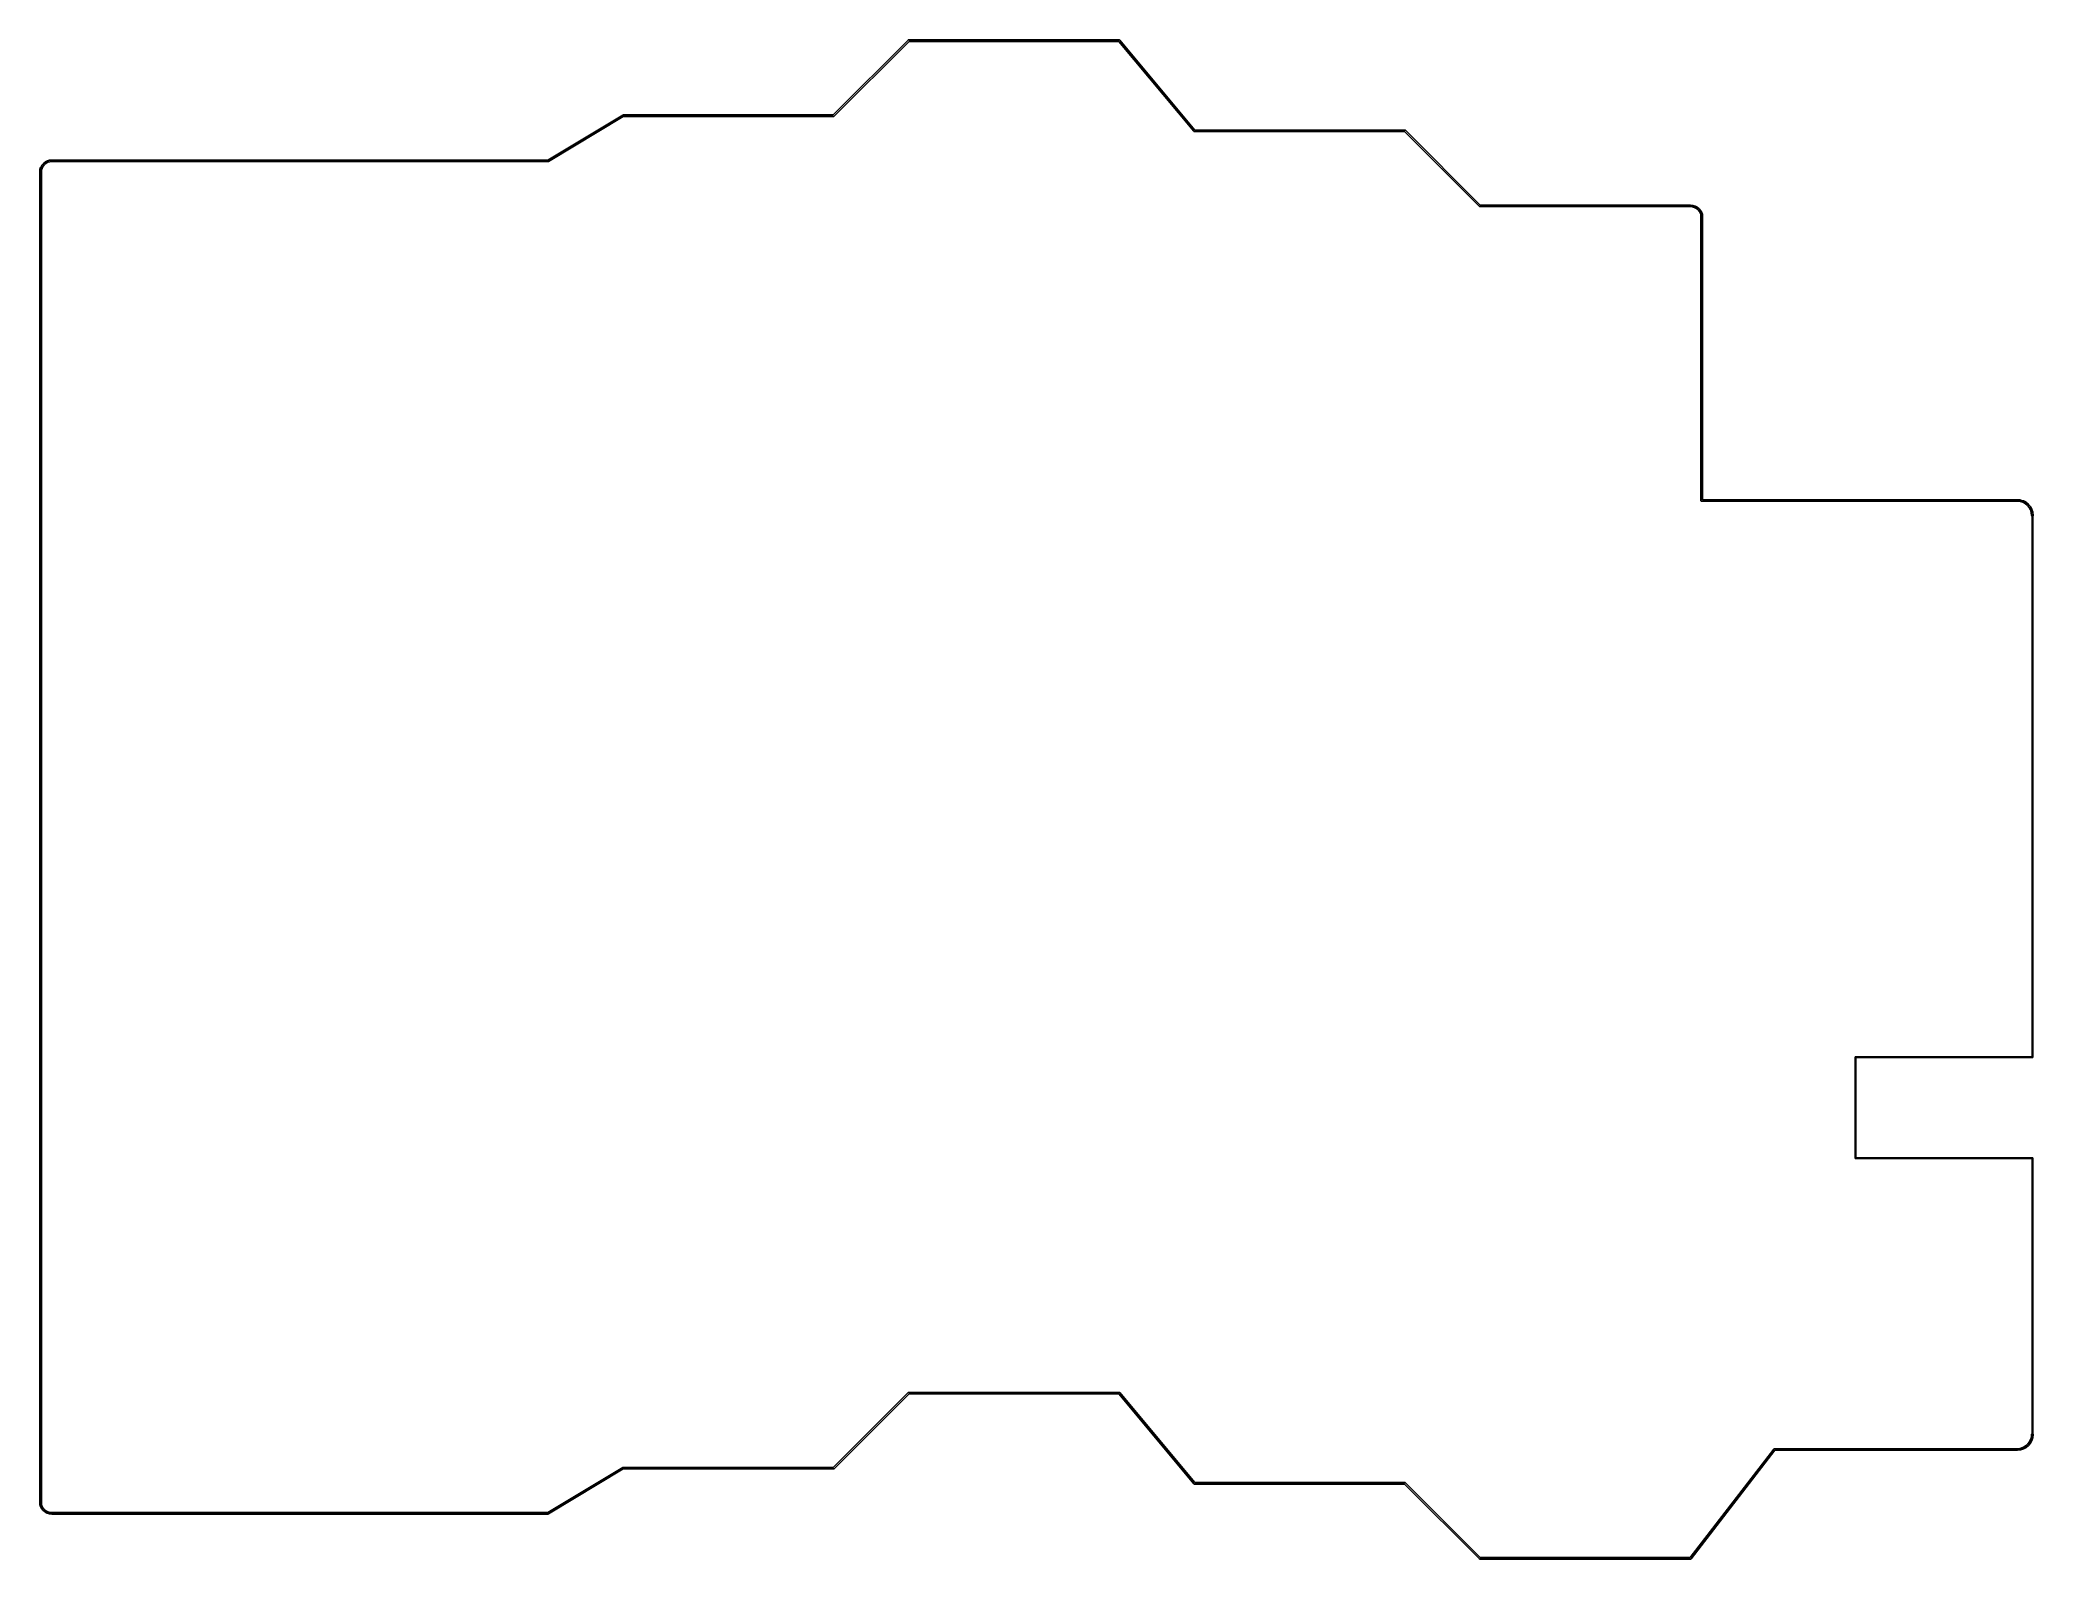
# Model space of a CAD drawing. Extents: x -8 to 125, y -86 to 15.
import ezdxf

# ---------------------------------------------------------------- set-up
doc = ezdxf.new("R2010")
doc.units = 0
doc.layers.add('BLACK', color=7, linetype='CONTINUOUS')

msp = doc.modelspace()

# ---------------------------------------------------------------- linework, layer by layer
at = {"layer": 'BLACK', "linetype": 'CONTINUOUS'}
for p, q in [((44.9793, 10.05), (49.9629, 15.0336)), ((50.0207, 14.95), (45.0371, 9.96638)), ((49.9629, 15.0336), (49.9645, 15.0355)), ((49.9645, 15.0355), (49.9721, 15.0418)), ((49.9721, 15.0418), (49.9808, 15.0464)), ((49.9808, 15.0464), (49.9902, 15.0493)), ((49.9902, 15.0493), (49.9976, 15.05)), ((49.9976, 15.05), (50, 15.0502)), ((49.9976, 15.05), (49.9976, 15.05)), ((50, 15.0502), (50.0024, 15.05)), ((50.0024, 15.05), (64, 15.05)), ((63.9766, 14.95), (50.0207, 14.95)), ((68.9616, 8.96803), (63.9766, 14.95)), ((64, 15.05), (64.0045, 15.05)), ((64.0045, 15.05), (64.0072, 15.0495)), ((64.0072, 15.0495), (64.0098, 15.0493)), ((64.0098, 15.0493), (64.012, 15.0486)), ((64.012, 15.0486), (64.0142, 15.0482)), ((64.0142, 15.0482), (64.0167, 15.0472)), ((64.0167, 15.0472), (64.0192, 15.0464)), ((64.0192, 15.0464), (64.0212, 15.0453)), ((64.0212, 15.0453), (64.0233, 15.0445)), ((64.0233, 15.0445), (64.0256, 15.043)), ((64.0256, 15.043), (64.0279, 15.0418)), ((64.0279, 15.0418), (64.0297, 15.0403)), ((64.0297, 15.0403), (64.0316, 15.0391)), ((64.0316, 15.0391), (64.0335, 15.0372)), ((64.0335, 15.0372), (64.0355, 15.0355)), ((64.0355, 15.0355), (64.0386, 15.0318)), ((64.0386, 15.0318), (69.0234, 9.05)), ((25.9862, 7.05), (30.9711, 10.041)), ((31.0138, 9.95), (26.0289, 6.95901)), ((30.9711, 10.041), (30.9721, 10.0418)), ((30.9721, 10.0418), (30.9753, 10.0435)), ((30.9753, 10.0435), (30.9764, 10.0441)), ((30.9764, 10.0441), (30.9775, 10.0447)), ((30.9775, 10.0447), (30.9808, 10.0464)), ((30.9808, 10.0464), (30.9819, 10.0468)), ((30.9819, 10.0468), (30.9831, 10.0473)), ((30.9831, 10.0473), (30.9866, 10.0482)), ((30.9866, 10.0482), (30.9902, 10.0493)), ((30.9902, 10.0493), (30.9914, 10.0494)), ((30.9914, 10.0494), (30.9926, 10.0497)), ((30.9926, 10.0497), (30.9963, 10.0499)), ((30.9963, 10.0499), (30.9976, 10.05)), ((30.9976, 10.05), (30.9988, 10.05)), ((30.9988, 10.05), (31.0024, 10.0502)), ((31.0024, 10.0502), (31.0037, 10.05)), ((31.0037, 10.05), (44.9793, 10.05)), ((44.9976, 9.95), (31.0138, 9.95)), ((45, 9.94976), (44.9976, 9.95)), ((45.0024, 9.95), (45, 9.94976)), ((45.0098, 9.95072), (45.0024, 9.95)), ((45.0024, 9.95), (45.0024, 9.95)), ((45.0192, 9.95358), (45.0098, 9.95072)), ((45.0279, 9.95823), (45.0192, 9.95358)), ((45.0355, 9.96447), (45.0279, 9.95823)), ((45.0371, 9.96638), (45.0355, 9.96447)), ((68.9645, 8.96447), (68.9616, 8.96803)), ((68.9665, 8.96279), (68.9645, 8.96447)), ((68.9684, 8.96092), (68.9665, 8.96279)), ((68.9703, 8.95967), (68.9684, 8.96092)), ((68.9721, 8.95823), (68.9703, 8.95967)), ((68.9744, 8.95698), (68.9721, 8.95823)), ((68.9766, 8.95552), (68.9744, 8.95698)), ((68.9788, 8.95466), (68.9766, 8.95552)), ((68.9808, 8.95358), (68.9788, 8.95466)), ((68.9833, 8.95281), (68.9808, 8.95358)), ((68.9858, 8.95181), (68.9833, 8.95281)), ((68.988, 8.95139), (68.9858, 8.95181)), ((68.9902, 8.95072), (68.988, 8.95139)), ((68.9928, 8.95046), (68.9902, 8.95072)), ((68.9955, 8.94996), (68.9928, 8.95046)), ((69, 8.95), (68.9955, 8.94996)), ((82.9793, 8.95), (69, 8.95)), ((69.0234, 9.05), (82.9976, 9.05)), ((87.9629, 3.96637), (82.9793, 8.95)), ((82.9976, 9.05), (83, 9.05024)), ((83, 9.05024), (83.0024, 9.05)), ((83.0024, 9.05), (83.0024, 9.05)), ((83.0024, 9.05), (83.0098, 9.04928)), ((83.0098, 9.04928), (83.0192, 9.04642)), ((83.0192, 9.04642), (83.0279, 9.04177)), ((83.0279, 9.04177), (83.0355, 9.03553)), ((83.0355, 9.03553), (83.0371, 9.03362)), ((83.0371, 9.03362), (88.0207, 4.05)), ((-7.74646, 6.56707), (-7.67263, 6.69768)), ((-7.67263, 6.69768), (-7.67228, 6.69828)), ((-7.67228, 6.69828), (-7.66965, 6.70192)), ((-7.66965, 6.70192), (-7.66702, 6.70566)), ((-7.66702, 6.70566), (-7.56922, 6.81944)), ((-7.58799, 6.6442), (-7.657, 6.52213)), ((-7.49658, 6.75054), (-7.58799, 6.6442)), ((-7.56922, 6.81944), (-7.56876, 6.81997)), ((-7.56876, 6.81997), (-7.56545, 6.82305)), ((-7.56545, 6.82305), (-7.56217, 6.82618)), ((-7.56217, 6.82618), (-7.44414, 6.9188)), ((-7.38626, 6.8371), (-7.49658, 6.75054)), ((-7.44414, 6.9188), (-7.44413, 6.91881)), ((-7.44414, 6.9188), (-7.44414, 6.9188)), ((-7.44413, 6.91881), (-7.44358, 6.91923)), ((-7.44358, 6.91923), (-7.43974, 6.9216)), ((-7.43974, 6.9216), (-7.43591, 6.92405)), ((-7.43591, 6.92405), (-7.30213, 6.99197)), ((-7.26123, 6.90059), (-7.38626, 6.8371)), ((-7.30213, 6.99197), (-7.30151, 6.99229)), ((-7.30151, 6.99229), (-7.29727, 6.99387)), ((-7.29727, 6.99387), (-7.29304, 6.99552)), ((-7.29304, 6.99552), (-7.14862, 7.03617)), ((-7.12601, 6.93865), (-7.26123, 6.90059)), ((-7.14862, 7.03617), (-7.14795, 7.03635)), ((-7.14795, 7.03635), (-7.14372, 7.03705)), ((-7.14372, 7.03705), (-7.13948, 7.03785)), ((-7.13948, 7.03785), (-7.0046, 7.04979)), ((-6.99779, 6.95), (-7.12601, 6.93865)), ((-7.0046, 7.04979), (-7.00245, 7.05)), ((-7.00245, 7.05), (25.9862, 7.05)), ((25.9963, 6.95), (-6.99779, 6.95)), ((25.9976, 6.94982), (25.9963, 6.95)), ((26.0012, 6.95), (25.9976, 6.94982)), ((26.0024, 6.95), (26.0012, 6.95)), ((26.0037, 6.95012), (26.0024, 6.95)), ((26.0074, 6.95031), (26.0037, 6.95012)), ((26.0086, 6.9506), (26.0074, 6.95031)), ((26.0098, 6.95072), (26.0086, 6.9506)), ((26.0134, 6.95181), (26.0098, 6.95072)), ((26.0169, 6.9527), (26.0134, 6.95181)), ((26.018, 6.95323), (26.0169, 6.9527)), ((26.0192, 6.95358), (26.018, 6.95323)), ((26.0225, 6.95533), (26.0192, 6.95358)), ((26.0236, 6.95587), (26.0225, 6.95533)), ((26.0247, 6.95649), (26.0236, 6.95587)), ((26.0279, 6.95823), (26.0247, 6.95649)), ((26.0289, 6.95901), (26.0279, 6.95823)), ((-7.8, 6.40245), (-7.79927, 6.4098)), ((-7.8, -6.39755), (-7.8, 6.40245)), ((-7.79927, 6.4098), (-7.79641, 6.41923)), ((-7.79641, 6.41923), (-7.79613, 6.41976)), ((-7.79613, 6.41976), (-7.75042, 6.55815)), ((-7.75042, 6.55815), (-7.75019, 6.55881)), ((-7.75019, 6.55881), (-7.7483, 6.56293)), ((-7.7483, 6.56293), (-7.74646, 6.56707)), ((-7.657, 6.52213), (-7.7, 6.39196)), ((-7.7, 6.39196), (-7.7, -82.3922)), ((88.0207, 4.05), (102.002, 4.05)), ((102.002, 4.05), (102.005, 4.04976)), ((102.005, 4.04976), (102.005, 4.04976)), ((102.005, 4.04976), (102.154, 4.03512)), ((102.154, 4.03512), (102.154, 4.03512)), ((102.154, 4.03512), (102.154, 4.03512)), ((102.154, 4.03512), (102.155, 4.03505)), ((102.155, 4.03505), (102.159, 4.03411)), ((102.159, 4.03411), (102.164, 4.03322)), ((102.164, 4.03322), (102.307, 3.98986)), ((102.307, 3.98986), (102.307, 3.98986)), ((102.307, 3.98986), (102.308, 3.98965)), ((102.308, 3.98965), (102.312, 3.98787)), ((102.312, 3.98787), (102.316, 3.98614)), ((102.316, 3.98614), (102.449, 3.91571)), ((87.9645, 3.96447), (87.9629, 3.96637)), ((87.9664, 3.96291), (87.9645, 3.96447)), ((87.9721, 3.95823), (87.9664, 3.96291)), ((87.9748, 3.95678), (87.9721, 3.95823)), ((87.9808, 3.95358), (87.9748, 3.95678)), ((87.9902, 3.95072), (87.9808, 3.95358)), ((87.9976, 3.95), (87.9902, 3.95072)), ((88, 3.94976), (87.9976, 3.95)), ((87.9976, 3.95), (87.9976, 3.95)), ((88.0024, 3.95), (88, 3.94976)), ((101.998, 3.95), (88.0024, 3.95)), ((102.14, 3.93608), (101.998, 3.95)), ((102.274, 3.89554), (102.14, 3.93608)), ((102.398, 3.82971), (102.274, 3.89554)), ((102.506, 3.74108), (102.398, 3.82971)), ((102.449, 3.91571), (102.449, 3.9157)), ((102.449, 3.9157), (102.45, 3.91537)), ((102.45, 3.91537), (102.453, 3.91281)), ((102.453, 3.91281), (102.457, 3.9103)), ((102.457, 3.9103), (102.573, 3.81548)), ((102.596, 3.63304), (102.506, 3.74108)), ((102.573, 3.81548), (102.574, 3.81504)), ((102.574, 3.81504), (102.577, 3.8118)), ((102.577, 3.8118), (102.58, 3.8086)), ((102.58, 3.8086), (102.676, 3.693)), ((102.662, 3.50947), (102.596, 3.63304)), ((102.7, 3.3922), (102.662, 3.50947)), ((102.676, 3.693), (102.676, 3.69246)), ((102.676, 3.69246), (102.679, 3.6887)), ((102.679, 3.6887), (102.681, 3.68491)), ((102.681, 3.68491), (102.753, 3.55293)), ((102.7, -9.39754), (102.7, 3.3922)), ((102.753, 3.55293), (102.753, 3.55232)), ((102.753, 3.55232), (102.755, 3.54834)), ((102.755, 3.54834), (102.756, 3.54439)), ((102.756, 3.54439), (102.796, 3.41956)), ((102.796, 3.41956), (102.796, 3.41923)), ((102.796, 3.41923), (102.799, 3.4098)), ((102.799, 3.4098), (102.8, 3.40245)), ((102.8, 3.40245), (102.8, -15.55)), ((-7.8, -69.5976), (-7.8, -6.39755)), ((-7.8, -6.39755), (-7.8, -6.39755)), ((102.7, -9.39755), (102.7, -9.39754)), ((102.7, -15.5975), (102.7, -9.39755)), ((102.7, -15.6), (102.7, -15.5975)), ((102.701, -15.6098), (102.7, -15.6)), ((102.704, -15.6192), (102.701, -15.6098)), ((102.708, -15.6279), (102.704, -15.6192)), ((102.714, -15.6355), (102.708, -15.6279)), ((102.722, -15.6418), (102.714, -15.6355)), ((102.731, -15.6464), (102.722, -15.6418)), ((102.74, -15.6493), (102.731, -15.6464)), ((102.748, -15.65), (102.74, -15.6493)), ((102.75, -15.6502), (102.748, -15.65)), ((102.752, -15.65), (102.75, -15.6502)), ((123.748, -15.65), (102.752, -15.65)), ((102.8, -15.55), (123.752, -15.55)), ((123.934, -15.6683), (123.748, -15.65)), ((123.752, -15.55), (123.755, -15.5502)), ((123.755, -15.5502), (123.755, -15.5502)), ((123.755, -15.5502), (123.949, -15.5693)), ((124.112, -15.7219), (123.934, -15.6683)), ((123.949, -15.5693), (123.949, -15.5693)), ((123.949, -15.5693), (123.949, -15.5693)), ((123.949, -15.5693), (123.95, -15.5694)), ((123.95, -15.5694), (123.954, -15.5703)), ((123.954, -15.5703), (123.959, -15.5712)), ((123.959, -15.5712), (124.146, -15.6276)), ((124.276, -15.8089), (124.112, -15.7219)), ((124.146, -15.6276), (124.146, -15.6278)), ((124.146, -15.6278), (124.15, -15.6296)), ((124.15, -15.6296), (124.155, -15.6313)), ((124.155, -15.6313), (124.327, -15.7229)), ((124.419, -15.9261), (124.276, -15.8089)), ((124.327, -15.7229), (124.327, -15.7229)), ((124.327, -15.7229), (124.327, -15.7229)), ((124.327, -15.7229), (124.327, -15.7233)), ((124.327, -15.7233), (124.331, -15.7258)), ((124.331, -15.7258), (124.335, -15.7283)), ((124.335, -15.7283), (124.486, -15.8517)), ((124.486, -15.8517), (124.486, -15.8517)), ((124.486, -15.8517), (124.486, -15.8517)), ((124.486, -15.8517), (124.487, -15.8521)), ((124.487, -15.8521), (124.49, -15.8553)), ((124.49, -15.8553), (124.493, -15.8586)), ((124.493, -15.8586), (124.618, -16.0089)), ((124.537, -16.0689), (124.419, -15.9261)), ((124.626, -16.232), (124.537, -16.0689)), ((124.618, -16.0089), (124.618, -16.0095)), ((124.618, -16.0095), (124.62, -16.0133)), ((124.62, -16.0133), (124.623, -16.017)), ((124.623, -16.017), (124.716, -16.1887)), ((124.68, -16.409), (124.626, -16.232)), ((124.7, -16.5957), (124.68, -16.409)), ((124.7, -16.6002), (124.7, -16.5957)), ((124.701, -16.6099), (124.7, -16.6002)), ((124.704, -16.6192), (124.701, -16.6099)), ((124.708, -16.6278), (124.704, -16.6192)), ((124.715, -16.6354), (124.708, -16.6278)), ((124.722, -16.6415), (124.715, -16.6354)), ((124.716, -16.1887), (124.716, -16.1887)), ((124.716, -16.1887), (124.716, -16.1887)), ((124.716, -16.1887), (124.716, -16.1893)), ((124.716, -16.1893), (124.718, -16.1935)), ((124.718, -16.1935), (124.72, -16.1977)), ((124.72, -16.1977), (124.777, -16.3841)), ((124.725, -16.6431), (124.722, -16.6415)), ((124.725, -52.6292), (124.725, -16.6431)), ((124.778, -16.6417), (124.775, -16.6431)), ((124.775, -16.6431), (124.775, -52.653)), ((124.777, -16.3841), (124.778, -16.3848)), ((124.778, -16.3848), (124.778, -16.3892)), ((124.778, -16.3892), (124.779, -16.3937)), ((124.785, -16.6356), (124.778, -16.6417)), ((124.779, -16.3937), (124.8, -16.5878)), ((124.791, -16.6281), (124.785, -16.6356)), ((124.796, -16.6195), (124.791, -16.6281)), ((124.799, -16.6102), (124.796, -16.6195)), ((124.8, -16.6005), (124.799, -16.6102)), ((124.8, -16.5878), (124.8, -16.5885)), ((124.8, -16.5885), (124.8, -16.5907)), ((124.8, -16.5907), (124.8, -16.5928)), ((124.8, -16.5928), (124.8, -16.5998)), ((124.8, -16.5998), (124.8, -16.6005)), ((112.956, -52.6493), (112.958, -52.6446)), ((112.956, -52.6542), (112.956, -52.6493)), ((112.956, -52.6555), (112.956, -52.6542)), ((112.956, -59.3586), (112.956, -52.6555)), ((112.958, -52.6446), (112.96, -52.6403)), ((112.96, -52.6403), (112.963, -52.6365)), ((112.963, -52.6365), (112.967, -52.6334)), ((112.967, -52.6334), (112.971, -52.631)), ((112.971, -52.631), (112.976, -52.6296)), ((112.976, -52.6296), (112.98, -52.6292)), ((112.98, -52.6292), (112.981, -52.6291)), ((112.98, -52.6292), (112.98, -52.6292)), ((112.981, -52.6291), (112.982, -52.6292)), ((112.982, -52.6292), (124.725, -52.6292)), ((124.749, -52.6792), (113.006, -52.6792)), ((113.006, -52.6792), (113.006, -59.3348)), ((124.75, -52.6794), (124.749, -52.6792)), ((124.751, -52.6792), (124.75, -52.6794)), ((124.755, -52.6789), (124.751, -52.6792)), ((124.751, -52.6792), (124.751, -52.6792)), ((124.76, -52.6774), (124.755, -52.6789)), ((124.764, -52.6751), (124.76, -52.6774)), ((124.768, -52.672), (124.764, -52.6751)), ((124.771, -52.6682), (124.768, -52.672)), ((124.773, -52.6639), (124.771, -52.6682)), ((124.775, -52.6591), (124.773, -52.6639)), ((124.775, -52.653), (124.775, -52.6542)), ((124.775, -52.6542), (124.775, -52.6591)), ((112.956, -59.3598), (112.956, -59.3586)), ((112.956, -59.3647), (112.956, -59.3598)), ((112.958, -59.3695), (112.956, -59.3647)), ((112.96, -59.3738), (112.958, -59.3695)), ((112.963, -59.3776), (112.96, -59.3738)), ((112.967, -59.3807), (112.963, -59.3776)), ((112.971, -59.383), (112.967, -59.3807)), ((112.976, -59.3845), (112.971, -59.383)), ((112.981, -59.385), (112.976, -59.3845)), ((112.982, -59.3848), (112.981, -59.385)), ((124.725, -59.3848), (112.982, -59.3848)), ((113.006, -59.3348), (124.749, -59.3348)), ((124.725, -77.7069), (124.725, -59.3848)), ((124.749, -59.3348), (124.75, -59.3347)), ((124.75, -59.3347), (124.751, -59.3348)), ((124.751, -59.3348), (124.755, -59.3352)), ((124.755, -59.3352), (124.76, -59.3366)), ((124.76, -59.3366), (124.764, -59.339)), ((124.764, -59.339), (124.768, -59.3421)), ((124.768, -59.3421), (124.771, -59.3459)), ((124.771, -59.3459), (124.773, -59.3502)), ((124.773, -59.3502), (124.775, -59.3549)), ((124.775, -59.3549), (124.775, -59.3598)), ((124.775, -59.3598), (124.775, -59.3611)), ((124.775, -59.3611), (124.775, -77.7068)), ((-7.8, -82.4024), (-7.8, -69.5976)), ((44.9793, -79.95), (49.9629, -74.9664)), ((50.0207, -75.05), (45.0371, -80.0336)), ((49.9629, -74.9664), (49.9645, -74.9645)), ((49.9645, -74.9645), (49.9721, -74.9582)), ((49.9721, -74.9582), (49.9808, -74.9536)), ((49.9808, -74.9536), (49.9902, -74.9507)), ((49.9902, -74.9507), (49.9976, -74.95)), ((49.9976, -74.95), (50, -74.9498)), ((49.9976, -74.95), (49.9976, -74.95)), ((50, -74.9498), (50.0024, -74.95)), ((50.0024, -74.95), (64, -74.95)), ((63.9766, -75.05), (50.0207, -75.05)), ((68.9616, -81.032), (63.9766, -75.05)), ((64, -74.95), (64.0045, -74.95)), ((64.0045, -74.95), (64.0072, -74.9505)), ((64.0072, -74.9505), (64.0098, -74.9507)), ((64.0098, -74.9507), (64.012, -74.9514)), ((64.012, -74.9514), (64.0142, -74.9518)), ((64.0142, -74.9518), (64.0167, -74.9528)), ((64.0167, -74.9528), (64.0192, -74.9536)), ((64.0192, -74.9536), (64.0212, -74.9547)), ((64.0212, -74.9547), (64.0233, -74.9555)), ((64.0233, -74.9555), (64.0256, -74.957)), ((64.0256, -74.957), (64.0279, -74.9582)), ((64.0279, -74.9582), (64.0297, -74.9597)), ((64.0297, -74.9597), (64.0316, -74.9609)), ((64.0316, -74.9609), (64.0335, -74.9628)), ((64.0335, -74.9628), (64.0355, -74.9645)), ((64.0355, -74.9645), (64.0386, -74.9682)), ((64.0386, -74.9682), (69.0234, -80.95)), ((124.541, -78.2756), (124.628, -78.1119)), ((124.719, -78.1545), (124.627, -78.3269)), ((124.628, -78.1119), (124.682, -77.9345)), ((124.682, -77.9345), (124.7, -77.7451)), ((124.7, -77.7444), (124.702, -77.7349)), ((124.7, -77.7451), (124.7, -77.7444)), ((124.702, -77.7349), (124.706, -77.7259)), ((124.706, -77.7259), (124.712, -77.7179)), ((124.712, -77.7179), (124.719, -77.711)), ((124.719, -77.711), (124.725, -77.7069)), ((124.72, -78.1503), (124.719, -78.1545)), ((124.722, -78.1462), (124.72, -78.1503)), ((124.779, -77.9587), (124.722, -78.1455)), ((124.722, -78.1455), (124.722, -78.1455)), ((124.722, -78.1455), (124.722, -78.1455)), ((124.722, -78.1455), (124.722, -78.1462)), ((124.775, -77.7068), (124.782, -77.7115)), ((124.78, -77.9542), (124.779, -77.9587)), ((124.781, -77.9498), (124.78, -77.9542)), ((124.8, -77.7549), (124.781, -77.9491)), ((124.781, -77.9491), (124.781, -77.9491)), ((124.781, -77.9491), (124.781, -77.9491)), ((124.781, -77.9491), (124.781, -77.9498)), ((124.782, -77.7115), (124.789, -77.7184)), ((124.789, -77.7184), (124.794, -77.7265)), ((124.794, -77.7265), (124.798, -77.7355)), ((124.798, -77.7355), (124.8, -77.7451)), ((124.8, -77.7451), (124.8, -77.7549)), ((101.975, -85.95), (107.558, -78.7227)), ((107.625, -78.8), (102.042, -86.0273)), ((107.558, -78.7221), (107.561, -78.7189)), ((107.558, -78.7227), (107.558, -78.7221)), ((107.561, -78.7189), (107.562, -78.7175)), ((107.562, -78.717), (107.564, -78.7145)), ((107.562, -78.7175), (107.562, -78.717)), ((107.564, -78.7145), (107.566, -78.7134)), ((107.566, -78.7134), (107.567, -78.7121)), ((107.567, -78.7121), (107.57, -78.7103)), ((107.57, -78.7103), (107.572, -78.7082)), ((107.572, -78.7082), (107.574, -78.7074)), ((107.574, -78.7074), (107.575, -78.7064)), ((107.575, -78.7064), (107.578, -78.7051)), ((107.578, -78.7051), (107.581, -78.7036)), ((107.581, -78.7036), (107.582, -78.7031)), ((107.582, -78.7031), (107.584, -78.7024)), ((107.584, -78.7024), (107.587, -78.7017)), ((107.587, -78.7017), (107.59, -78.7007)), ((107.59, -78.7007), (107.592, -78.7006)), ((107.592, -78.7006), (107.594, -78.7002)), ((107.594, -78.7002), (107.597, -78.7001)), ((107.597, -78.7001), (107.598, -78.7)), ((107.598, -78.7), (107.599, -78.7)), ((107.599, -78.7), (107.603, -78.6999)), ((107.603, -78.6999), (107.604, -78.7)), ((107.604, -78.7), (123.75, -78.7)), ((123.752, -78.8), (107.625, -78.8)), ((123.75, -78.7), (123.754, -78.7)), ((123.753, -78.8), (123.752, -78.8)), ((123.757, -78.8), (123.753, -78.8)), ((123.754, -78.7), (123.941, -78.6804)), ((123.759, -78.7998), (123.757, -78.8)), ((123.762, -78.7998), (123.759, -78.7998)), ((123.956, -78.7793), (123.762, -78.7997)), ((123.762, -78.7997), (123.762, -78.7998)), ((123.941, -78.6804), (124.118, -78.6255)), ((123.961, -78.7784), (123.956, -78.7793)), ((123.965, -78.7775), (123.961, -78.7784)), ((123.966, -78.7773), (123.965, -78.7775)), ((124.152, -78.7196), (123.966, -78.7773)), ((123.966, -78.7773), (123.966, -78.7773)), ((124.118, -78.6255), (124.281, -78.5374)), ((124.156, -78.7179), (124.152, -78.7196)), ((124.161, -78.7162), (124.156, -78.7179)), ((124.333, -78.623), (124.161, -78.7158)), ((124.161, -78.7158), (124.161, -78.7158)), ((124.161, -78.7158), (124.161, -78.7159)), ((124.161, -78.7159), (124.161, -78.7162)), ((124.281, -78.5374), (124.424, -78.4192)), ((124.337, -78.6205), (124.333, -78.623)), ((124.341, -78.618), (124.337, -78.6205)), ((124.491, -78.4932), (124.341, -78.6176)), ((124.341, -78.6176), (124.341, -78.618)), ((124.424, -78.4192), (124.541, -78.2756)), ((124.495, -78.4899), (124.491, -78.4932)), ((124.498, -78.4868), (124.495, -78.4899)), ((124.622, -78.335), (124.498, -78.4862)), ((124.498, -78.4862), (124.498, -78.4862)), ((124.498, -78.4862), (124.498, -78.4862)), ((124.498, -78.4862), (124.498, -78.4868)), ((124.624, -78.3312), (124.622, -78.335)), ((124.627, -78.3275), (124.624, -78.3312)), ((124.627, -78.3269), (124.627, -78.3275)), ((25.9862, -82.95), (30.9711, -79.959)), ((31.0138, -80.05), (26.0289, -83.041)), ((30.9711, -79.959), (30.9721, -79.9582)), ((30.9721, -79.9582), (30.9753, -79.9565)), ((30.9753, -79.9565), (30.9764, -79.9559)), ((30.9764, -79.9559), (30.9775, -79.9553)), ((30.9775, -79.9553), (30.9808, -79.9536)), ((30.9808, -79.9536), (30.9819, -79.9532)), ((30.9819, -79.9532), (30.9831, -79.9527)), ((30.9831, -79.9527), (30.9866, -79.9518)), ((30.9866, -79.9518), (30.9902, -79.9507)), ((30.9902, -79.9507), (30.9914, -79.9506)), ((30.9914, -79.9506), (30.9926, -79.9503)), ((30.9926, -79.9503), (30.9963, -79.9501)), ((30.9963, -79.9501), (30.9976, -79.95)), ((30.9976, -79.95), (30.9988, -79.95)), ((30.9988, -79.95), (31.0024, -79.9498)), ((31.0024, -79.9498), (31.0037, -79.95)), ((31.0037, -79.95), (44.9793, -79.95)), ((44.9976, -80.05), (31.0138, -80.05)), ((45, -80.0502), (44.9976, -80.05)), ((45.0024, -80.05), (45, -80.0502)), ((45.0098, -80.0493), (45.0024, -80.05)), ((45.0024, -80.05), (45.0024, -80.05)), ((45.0192, -80.0464), (45.0098, -80.0493)), ((45.0279, -80.0418), (45.0192, -80.0464)), ((45.0355, -80.0355), (45.0279, -80.0418)), ((45.0371, -80.0336), (45.0355, -80.0355)), ((68.9645, -81.0355), (68.9616, -81.032)), ((68.9665, -81.0372), (68.9645, -81.0355)), ((68.9684, -81.0391), (68.9665, -81.0372)), ((68.9703, -81.0403), (68.9684, -81.0391)), ((68.9721, -81.0418), (68.9703, -81.0403)), ((68.9744, -81.043), (68.9721, -81.0418)), ((68.9766, -81.0445), (68.9744, -81.043)), ((68.9788, -81.0453), (68.9766, -81.0445)), ((68.9808, -81.0464), (68.9788, -81.0453)), ((68.9833, -81.0472), (68.9808, -81.0464)), ((68.9858, -81.0482), (68.9833, -81.0472)), ((68.988, -81.0486), (68.9858, -81.0482)), ((68.9902, -81.0493), (68.988, -81.0486)), ((68.9928, -81.0495), (68.9902, -81.0493)), ((68.9955, -81.05), (68.9928, -81.0495)), ((69, -81.05), (68.9955, -81.05)), ((82.9793, -81.05), (69, -81.05)), ((69.0234, -80.95), (82.9976, -80.95)), ((87.9629, -86.0336), (82.9793, -81.05)), ((82.9976, -80.95), (83, -80.9498)), ((83, -80.9498), (83.0024, -80.95)), ((83.0024, -80.95), (83.0024, -80.95)), ((83.0024, -80.95), (83.0098, -80.9507)), ((83.0098, -80.9507), (83.0192, -80.9536)), ((83.0192, -80.9536), (83.0279, -80.9582)), ((83.0279, -80.9582), (83.0355, -80.9645)), ((83.0355, -80.9645), (83.0371, -80.9664)), ((83.0371, -80.9664), (88.0207, -85.95)), ((-7.79927, -82.4098), (-7.8, -82.4024)), ((-7.79642, -82.4192), (-7.79927, -82.4098)), ((-7.79624, -82.4196), (-7.79642, -82.4192)), ((-7.7563, -82.5444), (-7.79624, -82.4196)), ((-7.7546, -82.5483), (-7.7563, -82.5444)), ((-7.75299, -82.5523), (-7.7546, -82.5483)), ((-7.75266, -82.5529), (-7.75299, -82.5523)), ((-7.68131, -82.6849), (-7.75266, -82.5529)), ((-7.7, -82.3922), (-7.66248, -82.5095)), ((-7.67875, -82.6887), (-7.68131, -82.6849)), ((-7.67629, -82.6925), (-7.67875, -82.6887)), ((-7.67585, -82.693), (-7.67629, -82.6925)), ((-7.58021, -82.8086), (-7.67585, -82.693)), ((-7.66248, -82.5095), (-7.59567, -82.633)), ((-7.59567, -82.633), (-7.50628, -82.7411)), ((-7.57699, -82.8118), (-7.58021, -82.8086)), ((-7.57383, -82.815), (-7.57699, -82.8118)), ((-7.57329, -82.8155), (-7.57383, -82.815)), ((-7.57328, -82.8155), (-7.57329, -82.8155)), ((-7.57329, -82.8155), (-7.57329, -82.8155)), ((-7.45702, -82.9103), (-7.57328, -82.8155)), ((-7.50628, -82.7411), (-7.39762, -82.8297)), ((-7.45322, -82.9128), (-7.45702, -82.9103)), ((-7.44951, -82.9154), (-7.45322, -82.9128)), ((-7.4489, -82.9157), (-7.44951, -82.9154)), ((-7.44889, -82.9157), (-7.4489, -82.9157)), ((-7.44888, -82.9157), (-7.44889, -82.9157)), ((-7.31642, -82.9861), (-7.44888, -82.9157)), ((-7.39762, -82.8297), (-7.2738, -82.8955)), ((-7.3122, -82.9879), (-7.31642, -82.9861)), ((-7.30807, -82.9897), (-7.3122, -82.9879)), ((-7.3074, -82.9899), (-7.30807, -82.9897)), ((-7.16377, -83.0332), (-7.3074, -82.9899)), ((-7.3074, -82.9899), (-7.3074, -82.9899)), ((-7.2738, -82.8955), (-7.13956, -82.9361)), ((-7.15927, -83.0341), (-7.16377, -83.0332)), ((-7.15489, -83.035), (-7.15927, -83.0341)), ((-7.15421, -83.0351), (-7.15489, -83.035)), ((-7.1542, -83.0351), (-7.15421, -83.0351)), ((-7.15419, -83.0351), (-7.1542, -83.0351)), ((-7.00656, -83.0496), (-7.15419, -83.0351)), ((-7.13956, -82.9361), (-6.99755, -82.95)), ((-7.00245, -83.05), (-7.00656, -83.0496)), ((25.9963, -83.05), (-7.00245, -83.05)), ((-6.99755, -82.95), (25.9862, -82.95)), ((25.9976, -83.0502), (25.9963, -83.05)), ((26.0012, -83.05), (25.9976, -83.0502)), ((26.0024, -83.05), (26.0012, -83.05)), ((26.0037, -83.0499), (26.0024, -83.05)), ((26.0074, -83.0497), (26.0037, -83.0499)), ((26.0086, -83.0494), (26.0074, -83.0497)), ((26.0098, -83.0493), (26.0086, -83.0494)), ((26.0134, -83.0482), (26.0098, -83.0493)), ((26.0169, -83.0473), (26.0134, -83.0482)), ((26.018, -83.0468), (26.0169, -83.0473)), ((26.0192, -83.0464), (26.018, -83.0468)), ((26.0225, -83.0447), (26.0192, -83.0464)), ((26.0236, -83.0441), (26.0225, -83.0447)), ((26.0247, -83.0435), (26.0236, -83.0441)), ((26.0279, -83.0418), (26.0247, -83.0435)), ((26.0289, -83.041), (26.0279, -83.0418)), ((87.9645, -86.0355), (87.9629, -86.0336)), ((87.9664, -86.0371), (87.9645, -86.0355)), ((87.9721, -86.0418), (87.9664, -86.0371)), ((87.9755, -86.0436), (87.9721, -86.0418)), ((87.9808, -86.0464), (87.9755, -86.0436)), ((87.9902, -86.0493), (87.9808, -86.0464)), ((87.9976, -86.05), (87.9902, -86.0493)), ((88, -86.0502), (87.9976, -86.05)), ((87.9976, -86.05), (87.9976, -86.05)), ((88.0024, -86.05), (88, -86.0502)), ((101.996, -86.05), (88.0024, -86.05)), ((88.0207, -85.95), (101.975, -85.95)), ((101.997, -86.0501), (101.996, -86.05)), ((102.001, -86.05), (101.997, -86.0501)), ((102.002, -86.05), (102.001, -86.05)), ((102.003, -86.0499), (102.002, -86.05)), ((102.006, -86.0498), (102.003, -86.0499)), ((102.008, -86.0494), (102.006, -86.0498)), ((102.01, -86.0493), (102.008, -86.0494)), ((102.013, -86.0483), (102.01, -86.0493)), ((102.016, -86.0476), (102.013, -86.0483)), ((102.018, -86.0469), (102.016, -86.0476)), ((102.019, -86.0464), (102.018, -86.0469)), ((102.022, -86.0449), (102.019, -86.0464)), ((102.025, -86.0436), (102.022, -86.0449)), ((102.026, -86.0426), (102.025, -86.0436)), ((102.028, -86.0418), (102.026, -86.0426)), ((102.03, -86.0397), (102.028, -86.0418)), ((102.033, -86.0379), (102.03, -86.0397)), ((102.034, -86.0366), (102.033, -86.0379)), ((102.036, -86.0355), (102.034, -86.0366)), ((102.038, -86.033), (102.036, -86.0355)), ((102.039, -86.0312), (102.038, -86.0325)), ((102.038, -86.0325), (102.038, -86.033)), ((102.042, -86.0279), (102.039, -86.0312)), ((102.042, -86.0273), (102.042, -86.0279))]:
    msp.add_line(p, q, dxfattribs=at)

doc.saveas('drawing.dxf')
